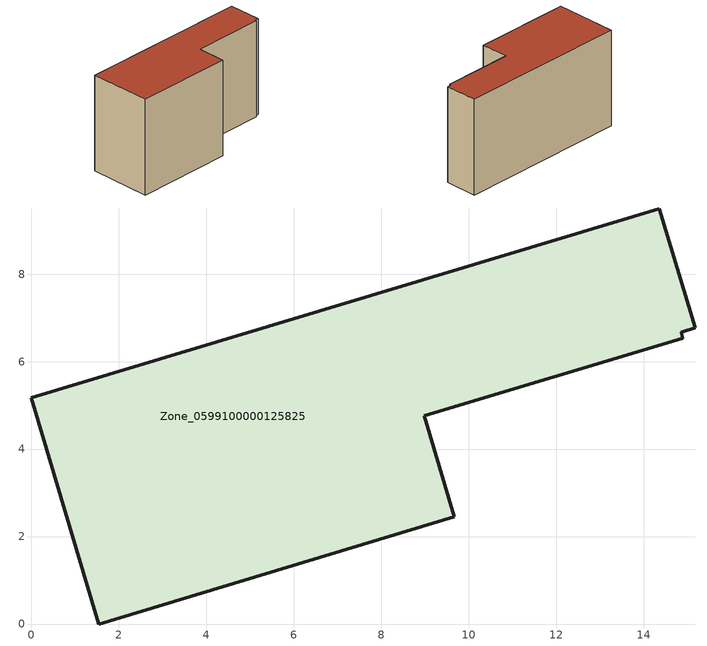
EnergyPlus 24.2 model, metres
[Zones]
Zone_0599100000125825
 floor ground (C_G): 9.67,2.45 1.54,0 0,5.17 14.36,9.49 15.18,6.77 14.86,6.67 14.9,6.53 8.98,4.76 z0
 wall outside (C_F): 14.36,9.49 0,5.17 1.54,0 9.67,2.45 8.98,4.76 14.9,6.53 14.86,6.67 15.18,6.77 14.36,9.49 z0:8.42
 roof outside (C_R): 15.18,6.77 14.36,9.49 0,5.17 1.54,0 9.67,2.45 8.98,4.76 14.9,6.53 14.86,6.67 z8.42
[BUILDING]
Pand.0599100000125825: North Axis=0; Terrain=City; Loads Convergence Tolerance Value=0.04; Temperature Convergence Tolerance Value=0.4; Solar Distribution=FullExterior; Maximum Number of Warmup Days=25; Minimum Number of Warmup Days=1
[Site:Location]
Rotterdam.The.Hague.AP_ZH_NLD Design_Conditions: Latitude=51.96; Longitude=4.45; Time Zone=1; Elevation=-4.5
[SITE:GROUNDTEMPERATURE:BUILDINGSURFACE]
18, 18, 18, 18, 18, 18, 18, 18, 18, 18, 18, 18
[MATERIAL] Thermal Absorptance=0.9; Solar Absorptance=0.7; Visible Absorptance=0.7
Name | Roughness | Thickness | Conductivity | Density | Specific Heat
G.TI.1975-1991 | MediumSmooth | 0.15 | 0.288461 | 540 | 1210
F.TI.1975-1991 | Rough | 0.3 | 0.230769 | 1920 | 840
R.TI.1975-1991 | MediumRough | 0.2 | 0.153846 | 1500 | 1000
[CONSTRUCTION]
C_G: G.TI.1975-1991
C_F: F.TI.1975-1991
C_R: R.TI.1975-1991
[ZONE]
Zone_0599100000125825: Type=1; Multiplier=1; Ceiling Height=Autocalculate; Volume=Autocalculate; Floor Area=autocalculate; Part of Total Floor Area=Yes
[ZONEINFILTRATION:DESIGNFLOWRATE]
Infil_Zone_0599100000125825: Zone or ZoneList or Space or SpaceList=Zone_0599100000125825; Schedule=AlwaysOn; Design Flow Rate Calculation Method=Flow/Area; Flow Rate per Floor Area=0.003; Constant Term Coefficient=1; Temperature Term Coefficient=0; Velocity Term Coefficient=0; Velocity Squared Term Coefficient=0
[HVACTEMPLATE:ZONE:IDEALLOADSAIRSYSTEM]
Zone_0599100000125825: Maximum Heating Supply Air Temperature=50; Minimum Cooling Supply Air Temperature=13; Maximum Heating Supply Air Humidity Ratio=0.0156; Minimum Cooling Supply Air Humidity Ratio=0.0077; Heating Limit=NoLimit; Cooling Limit=NoLimit; Dehumidification Control Type=ConstantSensibleHeatRatio; Cooling Sensible Heat Ratio=0.7; Dehumidification Setpoint=60; Humidification Control Type=None; Humidification Setpoint=30; Outdoor Air Method=None; Outdoor Air Flow Rate per Person=0.00944; Outdoor Air Flow Rate per Zone Floor Area=0; Outdoor Air Flow Rate per Zone=0; Demand Controlled Ventilation Type=None; Outdoor Air Economizer Type=NoEconomizer; Heat Recovery Type=None; Sensible Heat Recovery Effectiveness=0.7; Latent Heat Recovery Effectiveness=0.65
[ZONECONTROL:THERMOSTAT]
ThermostatControl_Zone_0599100000125825: Zone or ZoneList=Zone_0599100000125825; Control Type Schedule=DualSetpointControlType; Control 1=Thermostat_Zone_0599100000125825; Temperature Difference Between Cutout And Setpoint=0
[THERMOSTATSETPOINT:DUALSETPOINT]
Thermostat_Zone_0599100000125825: Heating Setpoint Temperature Schedule=HeatingSetpoint_Zone_0599100000125825; Cooling Setpoint Temperature Schedule=CoolingSetpoint_Zone_0599100000125825
[SCHEDULE:COMPACT]
HeatingSetpoint_Zone_0599100000125825: Through: 12/31, For: AllDays, Until: 24:00, 21
CoolingSetpoint_Zone_0599100000125825: Through: 12/31, For: AllDays, Until: 24:00, 24
DualSetpointControlType: Through: 12/31, For: AllDays, Until: 24:00, 4
AlwaysOn: Through: 12/31, For: AllDays, Until: 24:00, 1
